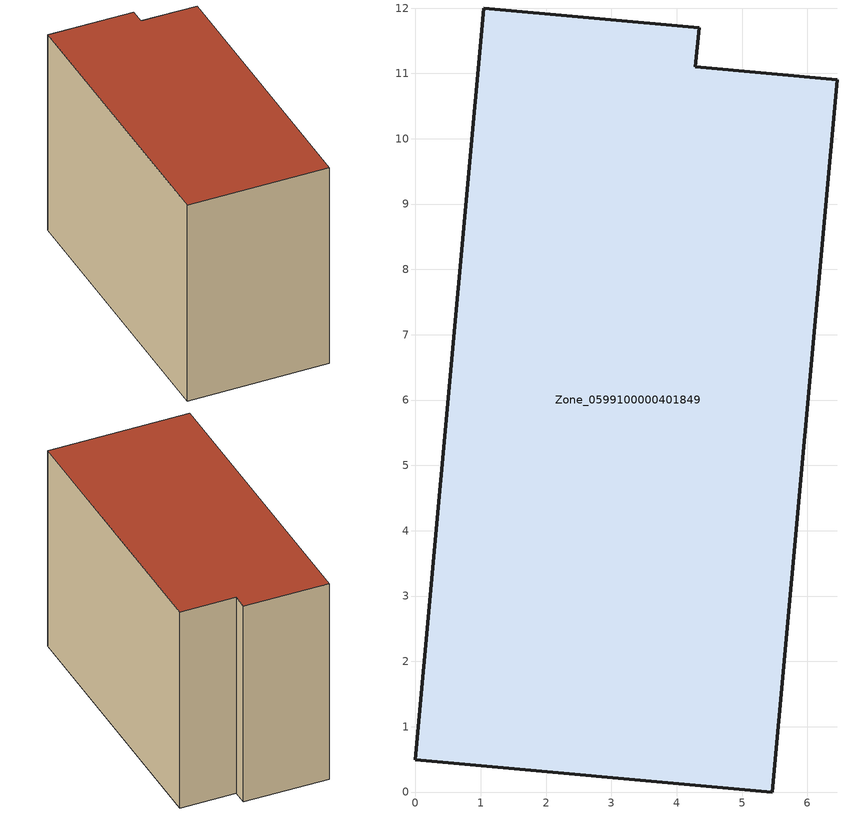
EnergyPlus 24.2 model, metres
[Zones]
Zone_0599100000401849
 floor ground (C_G): 0,0.5 1.04,12 4.34,11.7 4.29,11.1 6.46,10.91 5.47,0 z0
 wall outside (C_F): 5.47,0 6.46,10.91 4.29,11.1 4.34,11.7 1.04,12 0,0.5 5.47,0 z0:8.35
 roof outside (C_R): 1.04,12 0,0.5 5.47,0 6.46,10.91 4.29,11.1 4.34,11.7 z8.35
[BUILDING]
Pand.0599100000401849: North Axis=0; Terrain=City; Loads Convergence Tolerance Value=0.04; Temperature Convergence Tolerance Value=0.4; Solar Distribution=FullExterior; Maximum Number of Warmup Days=25; Minimum Number of Warmup Days=1
[Site:Location]
Rotterdam.The.Hague.AP_ZH_NLD Design_Conditions: Latitude=51.96; Longitude=4.45; Time Zone=1; Elevation=-4.5
[SITE:GROUNDTEMPERATURE:BUILDINGSURFACE]
18, 18, 18, 18, 18, 18, 18, 18, 18, 18, 18, 18
[MATERIAL] Thermal Absorptance=0.9; Solar Absorptance=0.7; Visible Absorptance=0.7
Name | Roughness | Thickness | Conductivity | Density | Specific Heat
G.TI.1992-2005 | MediumSmooth | 0.15 | 0.06 | 540 | 1210
F.TI.1992-2005 | Rough | 0.3 | 0.12 | 1920 | 840
R.TI.1992-2005 | MediumRough | 0.2 | 0.08 | 1500 | 1000
[CONSTRUCTION]
C_G: G.TI.1992-2005
C_F: F.TI.1992-2005
C_R: R.TI.1992-2005
[ZONE]
Zone_0599100000401849: Type=1; Multiplier=1; Ceiling Height=Autocalculate; Volume=Autocalculate; Floor Area=autocalculate; Part of Total Floor Area=Yes
[ZONEINFILTRATION:DESIGNFLOWRATE]
Infil_Zone_0599100000401849: Zone or ZoneList or Space or SpaceList=Zone_0599100000401849; Schedule=AlwaysOn; Design Flow Rate Calculation Method=Flow/Area; Flow Rate per Floor Area=0.0015; Constant Term Coefficient=1; Temperature Term Coefficient=0; Velocity Term Coefficient=0; Velocity Squared Term Coefficient=0
[HVACTEMPLATE:ZONE:IDEALLOADSAIRSYSTEM]
Zone_0599100000401849: Maximum Heating Supply Air Temperature=50; Minimum Cooling Supply Air Temperature=13; Maximum Heating Supply Air Humidity Ratio=0.0156; Minimum Cooling Supply Air Humidity Ratio=0.0077; Heating Limit=NoLimit; Cooling Limit=NoLimit; Dehumidification Control Type=ConstantSensibleHeatRatio; Cooling Sensible Heat Ratio=0.7; Dehumidification Setpoint=60; Humidification Control Type=None; Humidification Setpoint=30; Outdoor Air Method=None; Outdoor Air Flow Rate per Person=0.00944; Outdoor Air Flow Rate per Zone Floor Area=0; Outdoor Air Flow Rate per Zone=0; Demand Controlled Ventilation Type=None; Outdoor Air Economizer Type=NoEconomizer; Heat Recovery Type=None; Sensible Heat Recovery Effectiveness=0.7; Latent Heat Recovery Effectiveness=0.65
[ZONECONTROL:THERMOSTAT]
ThermostatControl_Zone_0599100000401849: Zone or ZoneList=Zone_0599100000401849; Control Type Schedule=DualSetpointControlType; Control 1=Thermostat_Zone_0599100000401849; Temperature Difference Between Cutout And Setpoint=0
[THERMOSTATSETPOINT:DUALSETPOINT]
Thermostat_Zone_0599100000401849: Heating Setpoint Temperature Schedule=HeatingSetpoint_Zone_0599100000401849; Cooling Setpoint Temperature Schedule=CoolingSetpoint_Zone_0599100000401849
[SCHEDULE:COMPACT]
HeatingSetpoint_Zone_0599100000401849: Through: 12/31, For: AllDays, Until: 24:00, 21
CoolingSetpoint_Zone_0599100000401849: Through: 12/31, For: AllDays, Until: 24:00, 24
DualSetpointControlType: Through: 12/31, For: AllDays, Until: 24:00, 4
AlwaysOn: Through: 12/31, For: AllDays, Until: 24:00, 1
